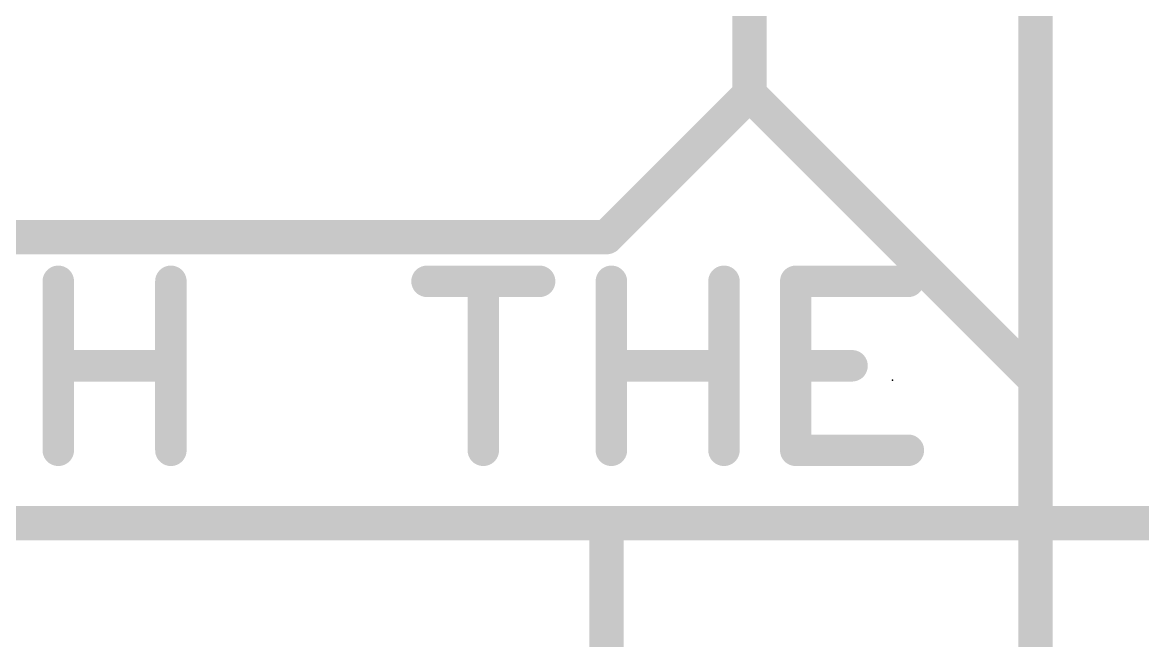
# Model space of a CAD drawing. Extents: x -6.3 to 44.5, y -10.2 to 43.3.
# Drawn here: x 13.86 to 23.81, y 30.71 to 36.2 of the extents above; entities that cross this region are included whole.
import ezdxf

# ---------------------------------------------------------------- set-up
doc = ezdxf.new("R2010")
doc.units = 0
for name, color, linetype in [('1', 12, 'CONTINUOUS'), ('16', 132, 'CONTINUOUS'), ('21', 41, 'CONTINUOUS'), ('23', 53, 'CONTINUOUS')]:
    doc.layers.add(name, color=color, linetype=linetype)

msp = doc.modelspace()

# ---------------------------------------------------------------- linework, layer by layer
at = {"layer": '1', "const_width": 0.3048}
for points in [[(20.32, 37.211), (20.32, 35.56)], [(22.86, 37.211), (22.86, 31.75)], [(19.05, 34.29), (20.32, 35.56)], [(2.54, 34.29), (19.05, 34.29)], [(2.54, 31.75), (19.05, 31.75)], [(19.05, 31.75), (22.86, 31.75)], [(19.05, 31.75), (19.05, 30.48)], [(22.86, 31.75), (38.1, 31.75)]]:
    msp.add_lwpolyline(points, dxfattribs=at)
at = {"layer": '1', "const_width": 0.1524}
for points in [[(20.3739, 35.5061, 1), (20.2661, 35.6139)], [(20.2438, 35.56, 1), (20.3962, 35.56)], [(18.9961, 34.3439, 1), (19.1039, 34.2361)], [(19.05, 34.2138, 1), (19.05, 34.3662)], [(19.05, 31.8262, 1), (19.05, 31.6738)], [(19.1262, 31.75, 1), (18.9738, 31.75)], [(19.05, 31.6738, 1), (19.05, 31.8262)], [(22.86, 31.8262, 1), (22.86, 31.6738)], [(22.86, 31.6738, 1), (22.86, 31.8262)], [(22.7838, 31.75, 1), (22.9362, 31.75)]]:
    msp.add_lwpolyline(points, format="xyb", dxfattribs=at)
at = {"layer": '16', "const_width": 0.3048}
for points in [[(20.32, 35.56), (20.32, 37.211)], [(22.86, 33.02), (20.32, 35.56)], [(22.86, 28.829), (22.86, 33.02)]]:
    msp.add_lwpolyline(points, dxfattribs=at)
at = {"layer": '16', "const_width": 0.1524}
for points in [[(20.3739, 35.6139, 1), (20.2661, 35.5061)], [(20.2438, 35.56, 1), (20.3962, 35.56)], [(22.9362, 33.02, 1), (22.7838, 33.02)], [(22.8061, 32.9661, 1), (22.9139, 33.0739)]]:
    msp.add_lwpolyline(points, format="xyb", dxfattribs=at)
at = {"layer": '21', "const_width": 0.2794}
for points in [[(14.1813, 32.3977), (14.1813, 33.8976)], [(15.1812, 33.8976), (15.1812, 32.3977)], [(17.4556, 33.8976), (18.4556, 33.8976)], [(17.9556, 32.3977), (17.9556, 33.8976)], [(19.0928, 32.3977), (19.0928, 33.8976)], [(20.0927, 33.8976), (20.0927, 32.3977)], [(21.7299, 33.8976), (20.73, 33.8976)], [(20.73, 33.8976), (20.73, 32.3977)], [(14.1813, 33.1476), (15.1812, 33.1476)], [(19.0928, 33.1476), (20.0927, 33.1476)], [(20.73, 33.1476), (21.2299, 33.1476)], [(20.73, 32.3977), (21.7299, 32.3977)]]:
    msp.add_lwpolyline(points, dxfattribs=at)
at = {"layer": '21', "const_width": 0.1397}
for points in [[(14.2512, 33.8976, 1), (14.1115, 33.8976)], [(15.2511, 33.8976, 1), (15.1114, 33.8976)], [(17.4556, 33.9674, 1), (17.4556, 33.8277)], [(18.0254, 33.8976, 1), (17.8857, 33.8976)], [(18.4556, 33.8277, 1), (18.4556, 33.9674)], [(19.1626, 33.8976, 1), (19.0229, 33.8976)], [(20.1626, 33.8976, 1), (20.0229, 33.8976)], [(20.73, 33.9674, 1), (20.73, 33.8277)], [(20.7998, 33.8976, 1), (20.6601, 33.8976)], [(21.7299, 33.8277, 1), (21.7299, 33.9674)], [(14.1813, 33.2175, 1), (14.1813, 33.0778)], [(15.1812, 33.0778, 1), (15.1812, 33.2175)], [(19.0928, 33.2175, 1), (19.0928, 33.0778)], [(20.0927, 33.0778, 1), (20.0927, 33.2175)], [(20.73, 33.2175, 1), (20.73, 33.0778)], [(21.2299, 33.0778, 1), (21.2299, 33.2175)], [(20.73, 32.4676, 1), (20.73, 32.3278)], [(21.7299, 32.3278, 1), (21.7299, 32.4676)], [(14.1115, 32.3977, 1), (14.2512, 32.3977)], [(15.1114, 32.3977, 1), (15.2511, 32.3977)], [(17.8857, 32.3977, 1), (18.0254, 32.3977)], [(19.0229, 32.3977, 1), (19.1626, 32.3977)], [(20.0229, 32.3977, 1), (20.1626, 32.3977)], [(20.6601, 32.3977, 1), (20.7998, 32.3977)]]:
    msp.add_lwpolyline(points, format="xyb", dxfattribs=at)
at = {"layer": '23'}
msp.add_point((21.59, 33.02), dxfattribs=at)

doc.saveas('drawing.dxf')
